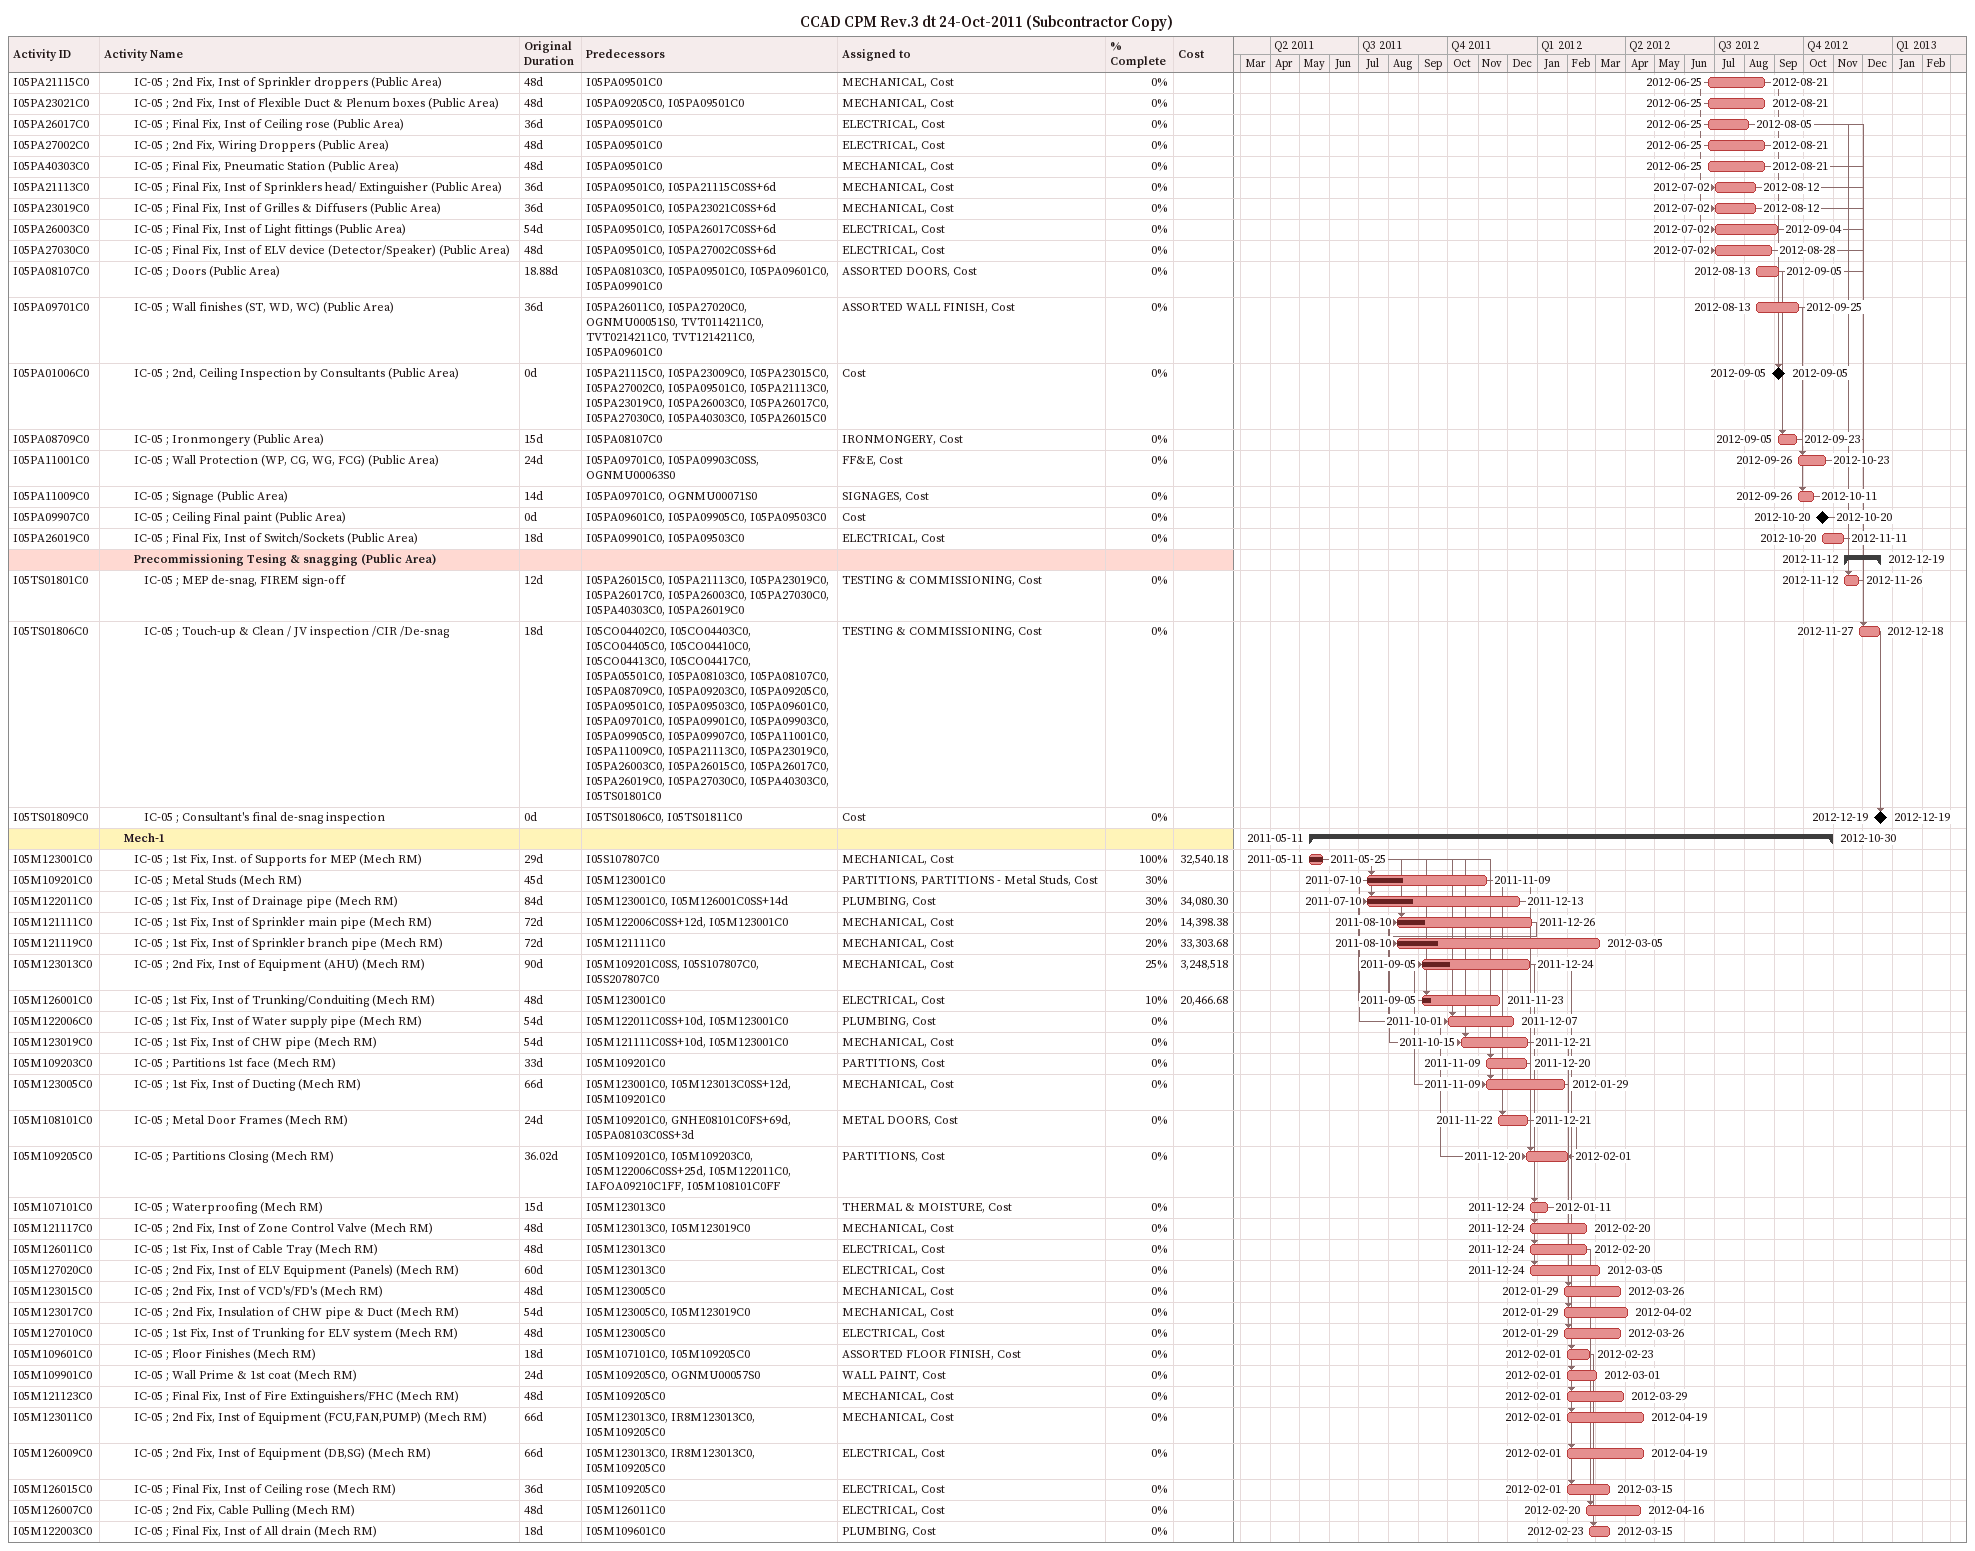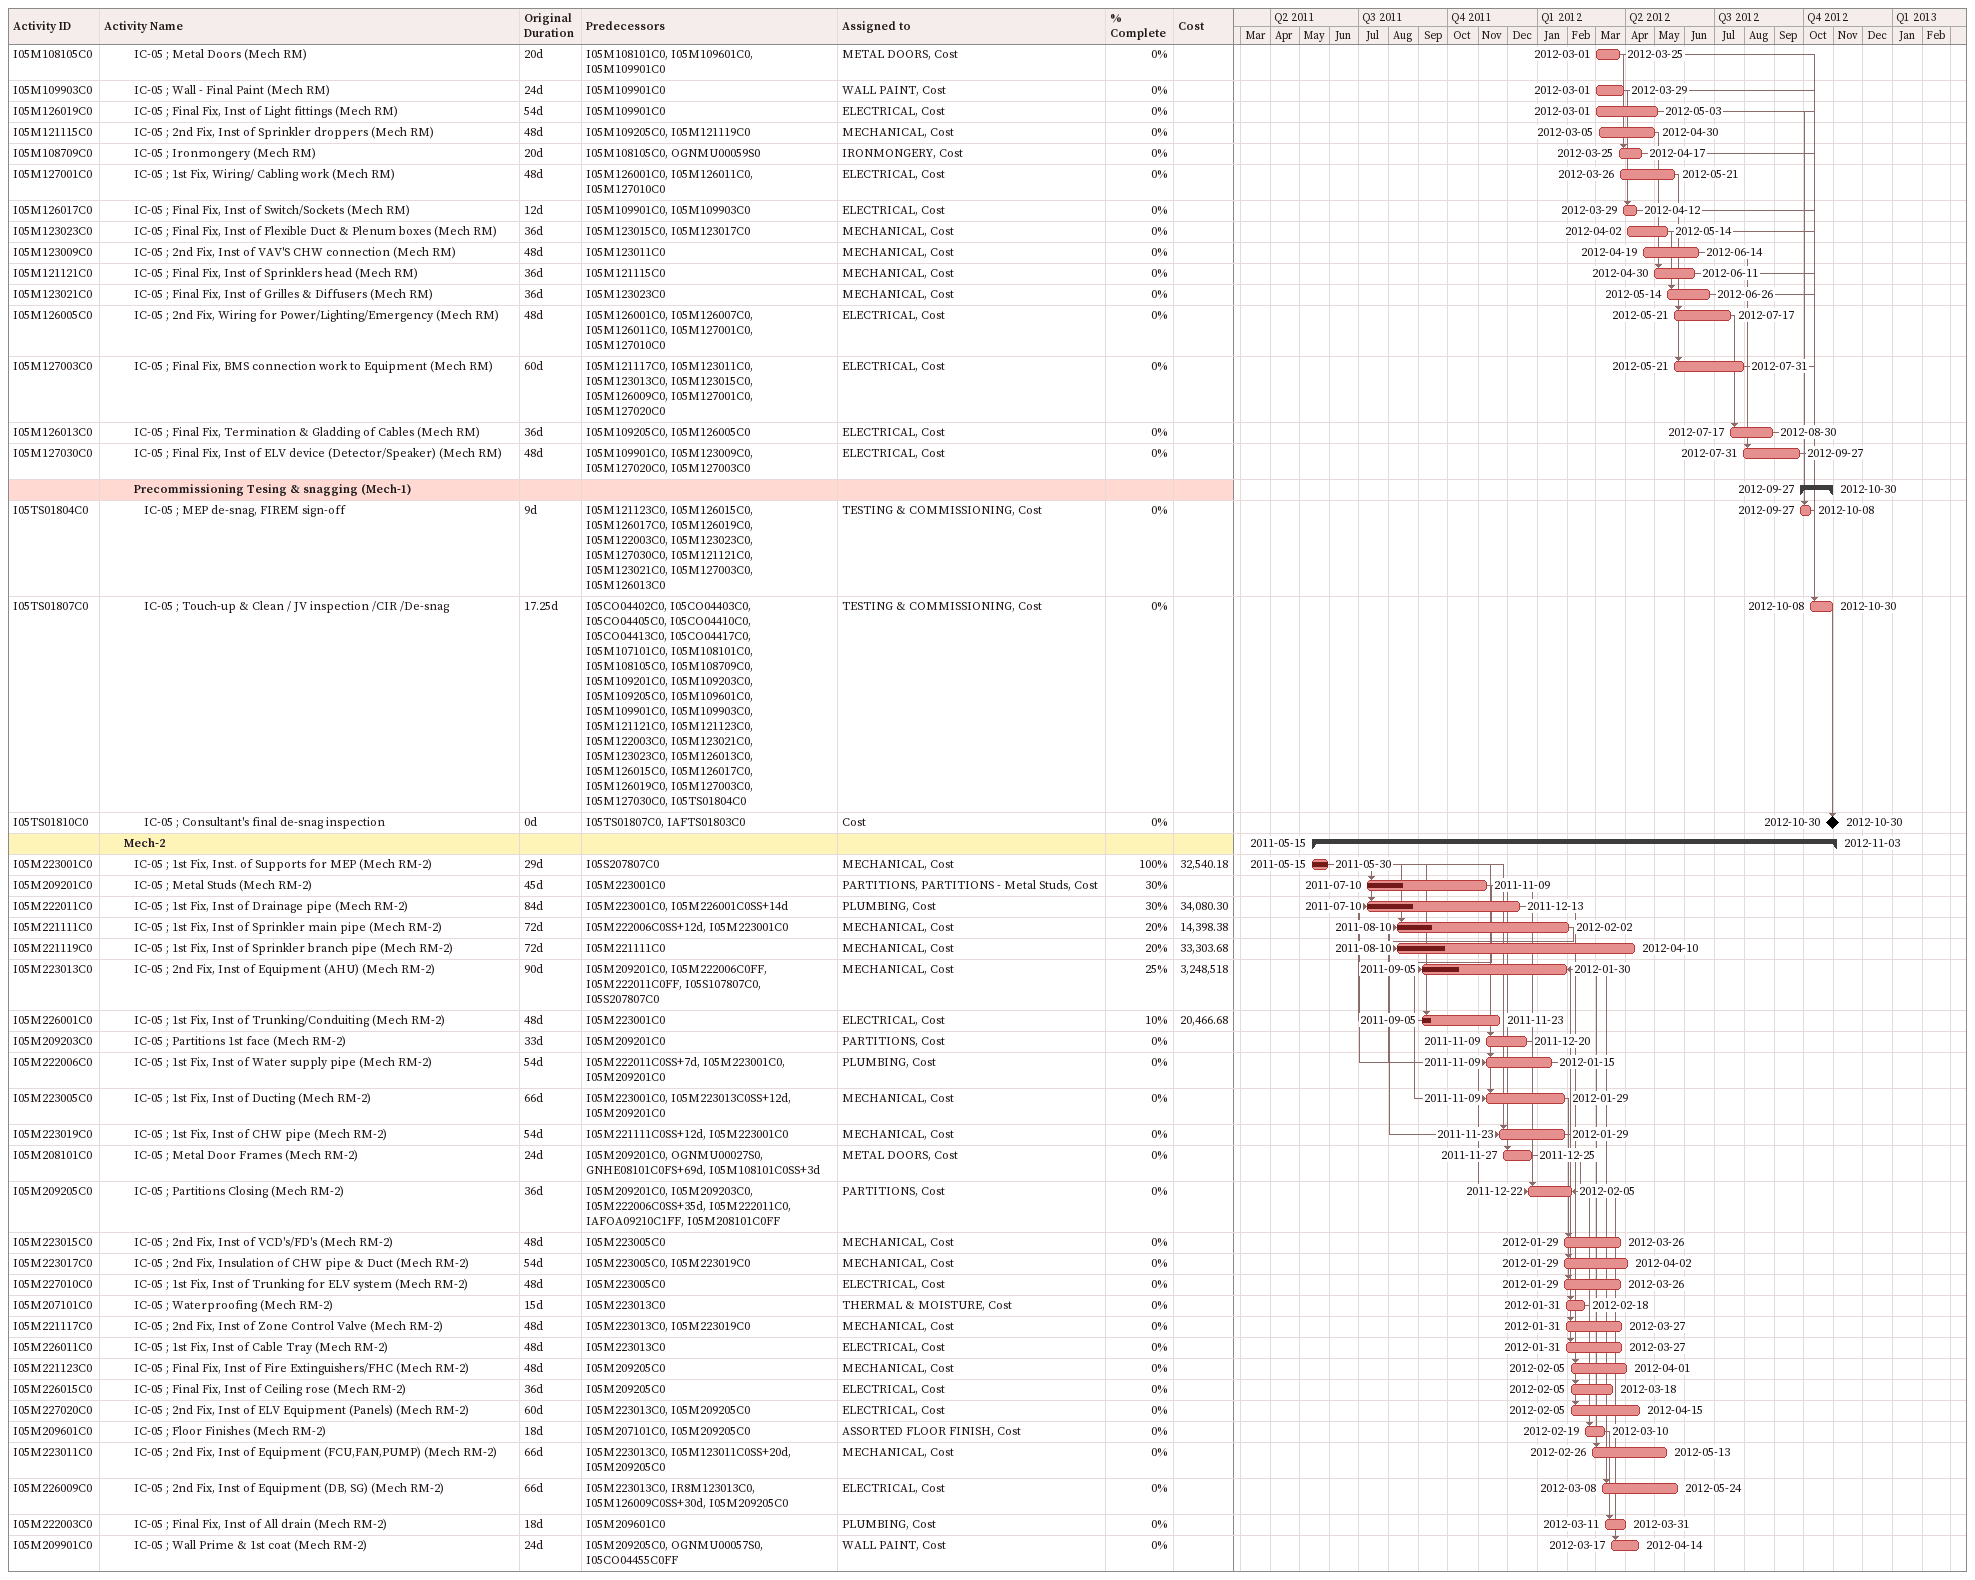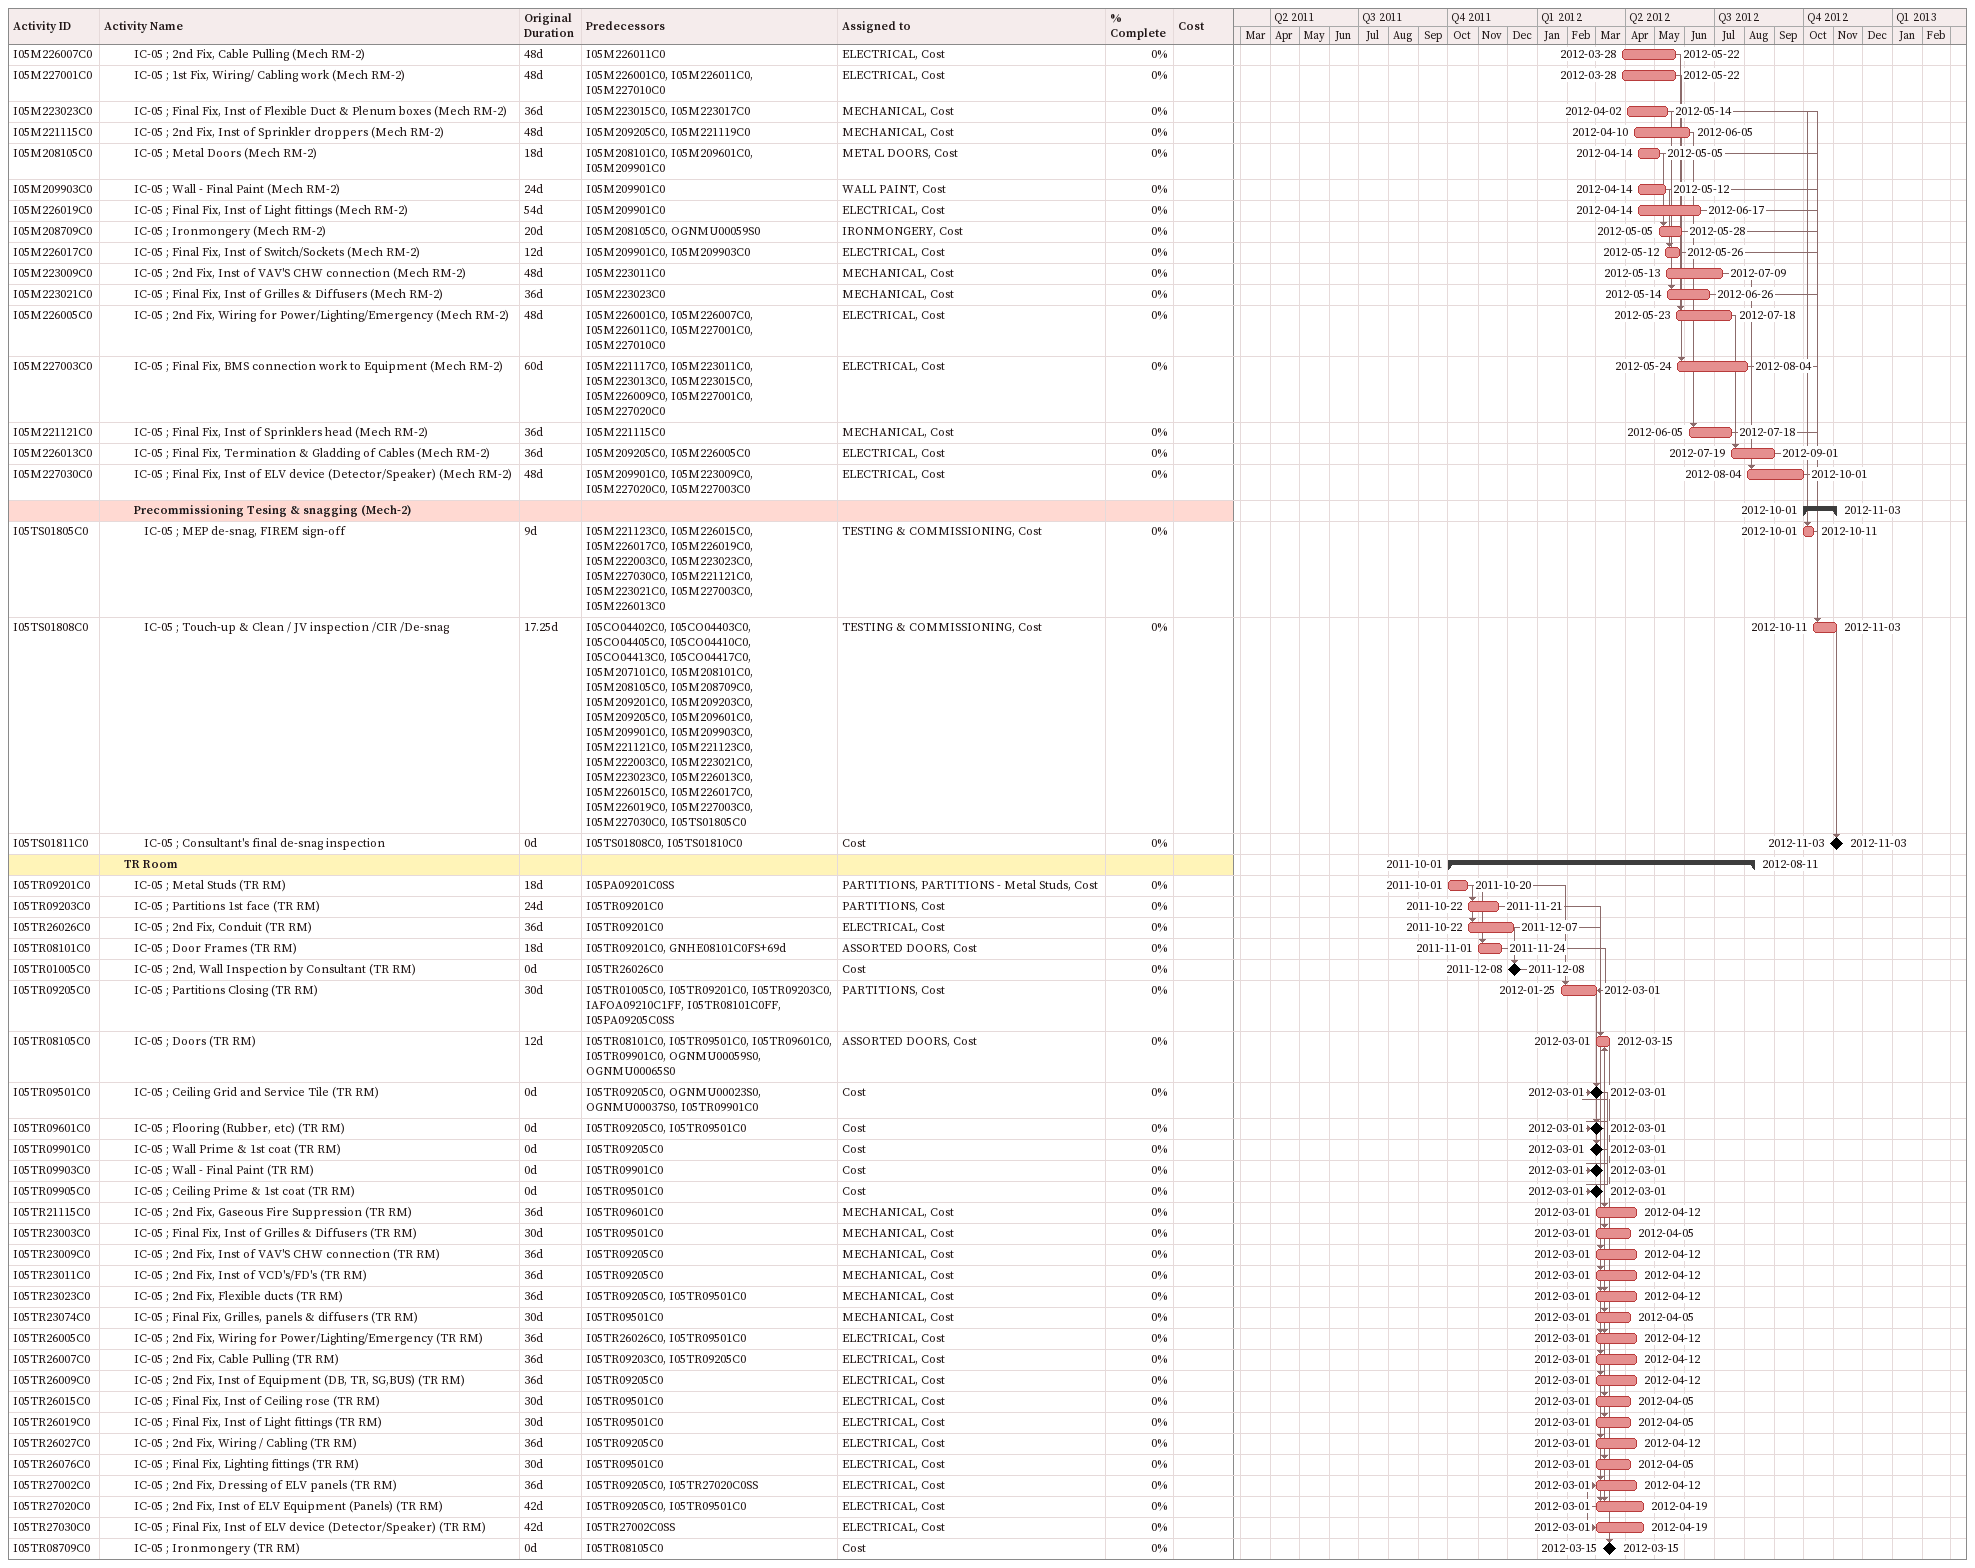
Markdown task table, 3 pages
CCAD CPM Rev.3 dt 24-Oct-2011 (Subcontractor Copy)

| ID | Level | Task | Original duration | Start | Finish | Predecessors | Resources | % complete | Cost |
|---|---|---|---|---|---|---|---|---|---|
| I05PA21115C0 | 4 | IC-05 ; 2nd Fix, Inst of Sprinkler droppers (Public Area) | 48d | 2012-06-25 | 2012-08-21 | I05PA09501C0 | MECHANICAL, Cost | 0 |  |
| I05PA23021C0 | 4 | IC-05 ; 2nd Fix, Inst of Flexible Duct & Plenum boxes (Public Area) | 48d | 2012-06-25 | 2012-08-21 | I05PA09205C0, I05PA09501C0 | MECHANICAL, Cost | 0 |  |
| I05PA26017C0 | 4 | IC-05 ; Final Fix, Inst of Ceiling rose (Public Area) | 36d | 2012-06-25 | 2012-08-05 | I05PA09501C0 | ELECTRICAL, Cost | 0 |  |
| I05PA27002C0 | 4 | IC-05 ; 2nd Fix, Wiring Droppers (Public Area) | 48d | 2012-06-25 | 2012-08-21 | I05PA09501C0 | ELECTRICAL, Cost | 0 |  |
| I05PA40303C0 | 4 | IC-05 ; Final Fix, Pneumatic Station (Public Area) | 48d | 2012-06-25 | 2012-08-21 | I05PA09501C0 | MECHANICAL, Cost | 0 |  |
| I05PA21113C0 | 4 | IC-05 ; Final Fix, Inst of Sprinklers head/ Extinguisher (Public Area) | 36d | 2012-07-02 | 2012-08-12 | I05PA09501C0, I05PA21115C0SS+6d | MECHANICAL, Cost | 0 |  |
| I05PA23019C0 | 4 | IC-05 ; Final Fix, Inst of Grilles & Diffusers (Public Area) | 36d | 2012-07-02 | 2012-08-12 | I05PA09501C0, I05PA23021C0SS+6d | MECHANICAL, Cost | 0 |  |
| I05PA26003C0 | 4 | IC-05 ; Final Fix, Inst of Light fittings (Public Area) | 54d | 2012-07-02 | 2012-09-04 | I05PA09501C0, I05PA26017C0SS+6d | ELECTRICAL, Cost | 0 |  |
| I05PA27030C0 | 4 | IC-05 ; Final Fix, Inst of ELV device (Detector/Speaker) (Public Area) | 48d | 2012-07-02 | 2012-08-28 | I05PA09501C0, I05PA27002C0SS+6d | ELECTRICAL, Cost | 0 |  |
| I05PA08107C0 | 4 | IC-05 ; Doors (Public Area) | 18.88d | 2012-08-13 | 2012-09-05 | I05PA08103C0, I05PA09501C0, I05PA09601C0, I05PA09901C0 | ASSORTED DOORS, Cost | 0 |  |
| I05PA09701C0 | 4 | IC-05 ; Wall finishes (ST, WD, WC) (Public Area) | 36d | 2012-08-13 | 2012-09-25 | I05PA26011C0, I05PA27020C0, OGNMU00051S0, TVT0114211C0, TVT0214211C0, TVT1214211C0, I05PA09601C0 | ASSORTED WALL FINISH, Cost | 0 |  |
| I05PA01006C0 | 4 | IC-05 ; 2nd, Ceiling Inspection by Consultants (Public Area) | 0d | 2012-09-05 | 2012-09-05 | I05PA21115C0, I05PA23009C0, I05PA23015C0, I05PA27002C0, I05PA09501C0, I05PA21113C0, I05PA23019C0, I05PA26003C0, I05PA26017C0, I05PA27030C0, I05PA40303C0, I05PA26015C0 | Cost | 0 |  |
| I05PA08709C0 | 4 | IC-05 ; Ironmongery (Public Area) | 15d | 2012-09-05 | 2012-09-23 | I05PA08107C0 | IRONMONGERY, Cost | 0 |  |
| I05PA11001C0 | 4 | IC-05 ; Wall Protection (WP, CG, WG, FCG) (Public Area) | 24d | 2012-09-26 | 2012-10-23 | I05PA09701C0, I05PA09903C0SS, OGNMU00063S0 | FF&E, Cost | 0 |  |
| I05PA11009C0 | 4 | IC-05 ; Signage (Public Area) | 14d | 2012-09-26 | 2012-10-11 | I05PA09701C0, OGNMU00071S0 | SIGNAGES, Cost | 0 |  |
| I05PA09907C0 | 4 | IC-05 ; Ceiling Final paint (Public Area) | 0d | 2012-10-20 | 2012-10-20 | I05PA09601C0, I05PA09905C0, I05PA09503C0 | Cost | 0 |  |
| I05PA26019C0 | 4 | IC-05 ; Final Fix, Inst of Switch/Sockets (Public Area) | 18d | 2012-10-20 | 2012-11-11 | I05PA09901C0, I05PA09503C0 | ELECTRICAL, Cost | 0 |  |
|  | 4 | **Precommissioning Tesing & snagging (Public Area)** |  | 2012-11-12 | 2012-12-19 |  |  |  |  |
| I05TS01801C0 | 5 | IC-05 ; MEP de-snag, FIREM sign-off | 12d | 2012-11-12 | 2012-11-26 | I05PA26015C0, I05PA21113C0, I05PA23019C0, I05PA26017C0, I05PA26003C0, I05PA27030C0, I05PA40303C0, I05PA26019C0 | TESTING & COMMISSIONING, Cost | 0 |  |
| I05TS01806C0 | 5 | IC-05 ; Touch-up & Clean / JV inspection /CIR /De-snag | 18d | 2012-11-27 | 2012-12-18 | I05CO04402C0, I05CO04403C0, I05CO04405C0, I05CO04410C0, I05CO04413C0, I05CO04417C0, I05PA05501C0, I05PA08103C0, I05PA08107C0, I05PA08709C0, I05PA09203C0, I05PA09205C0, I05PA09501C0, I05PA09503C0, I05PA09601C0, I05PA09701C0, I05PA09901C0, I05PA09903C0, I05PA09905C0, I05PA09907C0, I05PA11001C0, I05PA11009C0, I05PA21113C0, I05PA23019C0, I05PA26003C0, I05PA26015C0, I05PA26017C0, I05PA26019C0, I05PA27030C0, I05PA40303C0, I05TS01801C0 | TESTING & COMMISSIONING, Cost | 0 |  |
| I05TS01809C0 | 5 | IC-05 ; Consultant's final de-snag inspection | 0d | 2012-12-19 | 2012-12-19 | I05TS01806C0, I05TS01811C0 | Cost | 0 |  |
|  | 3 | **Mech-1** |  | 2011-05-11 | 2012-10-30 |  |  |  |  |
| I05M123001C0 | 4 | IC-05 ; 1st Fix, Inst. of Supports for MEP (Mech RM) | 29d | 2011-05-11 | 2011-05-25 | I05S107807C0 | MECHANICAL, Cost | 100 | 32540.18 |
| I05M109201C0 | 4 | IC-05 ; Metal Studs (Mech RM) | 45d | 2011-07-10 | 2011-11-09 | I05M123001C0 | PARTITIONS, PARTITIONS - Metal Studs, Cost | 30 |  |
| I05M122011C0 | 4 | IC-05 ; 1st Fix, Inst of Drainage pipe (Mech RM) | 84d | 2011-07-10 | 2011-12-13 | I05M123001C0, I05M126001C0SS+14d | PLUMBING, Cost | 30 | 34080.30 |
| I05M121111C0 | 4 | IC-05 ; 1st Fix, Inst of Sprinkler main pipe (Mech RM) | 72d | 2011-08-10 | 2011-12-26 | I05M122006C0SS+12d, I05M123001C0 | MECHANICAL, Cost | 20 | 14398.38 |
| I05M121119C0 | 4 | IC-05 ; 1st Fix, Inst of Sprinkler branch pipe (Mech RM) | 72d | 2011-08-10 | 2012-03-05 | I05M121111C0 | MECHANICAL, Cost | 20 | 33303.68 |
| I05M123013C0 | 4 | IC-05 ; 2nd Fix, Inst of Equipment (AHU) (Mech RM) | 90d | 2011-09-05 | 2011-12-24 | I05M109201C0SS, I05S107807C0, I05S207807C0 | MECHANICAL, Cost | 25 | 3248518 |
| I05M126001C0 | 4 | IC-05 ; 1st Fix, Inst of Trunking/Conduiting (Mech RM) | 48d | 2011-09-05 | 2011-11-23 | I05M123001C0 | ELECTRICAL, Cost | 10 | 20466.68 |
| I05M122006C0 | 4 | IC-05 ; 1st Fix, Inst of Water supply pipe (Mech RM) | 54d | 2011-10-01 | 2011-12-07 | I05M122011C0SS+10d, I05M123001C0 | PLUMBING, Cost | 0 |  |
| I05M123019C0 | 4 | IC-05 ; 1st Fix, Inst of CHW pipe (Mech RM) | 54d | 2011-10-15 | 2011-12-21 | I05M121111C0SS+10d, I05M123001C0 | MECHANICAL, Cost | 0 |  |
| I05M109203C0 | 4 | IC-05 ; Partitions 1st face (Mech RM) | 33d | 2011-11-09 | 2011-12-20 | I05M109201C0 | PARTITIONS, Cost | 0 |  |
| I05M123005C0 | 4 | IC-05 ; 1st Fix, Inst of Ducting (Mech RM) | 66d | 2011-11-09 | 2012-01-29 | I05M123001C0, I05M123013C0SS+12d, I05M109201C0 | MECHANICAL, Cost | 0 |  |
| I05M108101C0 | 4 | IC-05 ; Metal Door Frames (Mech RM) | 24d | 2011-11-22 | 2011-12-21 | I05M109201C0, GNHE08101C0FS+69d, I05PA08103C0SS+3d | METAL DOORS, Cost | 0 |  |
| I05M109205C0 | 4 | IC-05 ; Partitions Closing (Mech RM) | 36.02d | 2011-12-20 | 2012-02-01 | I05M109201C0, I05M109203C0, I05M122006C0SS+25d, I05M122011C0, IAFOA09210C1FF, I05M108101C0FF | PARTITIONS, Cost | 0 |  |
| I05M107101C0 | 4 | IC-05 ; Waterproofing (Mech RM) | 15d | 2011-12-24 | 2012-01-11 | I05M123013C0 | THERMAL & MOISTURE, Cost | 0 |  |
| I05M121117C0 | 4 | IC-05 ; 2nd Fix, Inst of Zone Control Valve (Mech RM) | 48d | 2011-12-24 | 2012-02-20 | I05M123013C0, I05M123019C0 | MECHANICAL, Cost | 0 |  |
| I05M126011C0 | 4 | IC-05 ; 1st Fix, Inst of Cable Tray (Mech RM) | 48d | 2011-12-24 | 2012-02-20 | I05M123013C0 | ELECTRICAL, Cost | 0 |  |
| I05M127020C0 | 4 | IC-05 ; 2nd Fix, Inst of ELV Equipment (Panels) (Mech RM) | 60d | 2011-12-24 | 2012-03-05 | I05M123013C0 | ELECTRICAL, Cost | 0 |  |
| I05M123015C0 | 4 | IC-05 ; 2nd Fix, Inst of VCD's/FD's (Mech RM) | 48d | 2012-01-29 | 2012-03-26 | I05M123005C0 | MECHANICAL, Cost | 0 |  |
| I05M123017C0 | 4 | IC-05 ; 2nd Fix, Insulation of CHW pipe & Duct (Mech RM) | 54d | 2012-01-29 | 2012-04-02 | I05M123005C0, I05M123019C0 | MECHANICAL, Cost | 0 |  |
| I05M127010C0 | 4 | IC-05 ; 1st Fix, Inst of Trunking for ELV system (Mech RM) | 48d | 2012-01-29 | 2012-03-26 | I05M123005C0 | ELECTRICAL, Cost | 0 |  |
| I05M109601C0 | 4 | IC-05 ; Floor Finishes (Mech RM) | 18d | 2012-02-01 | 2012-02-23 | I05M107101C0, I05M109205C0 | ASSORTED FLOOR FINISH, Cost | 0 |  |
| I05M109901C0 | 4 | IC-05 ; Wall Prime & 1st coat (Mech RM) | 24d | 2012-02-01 | 2012-03-01 | I05M109205C0, OGNMU00057S0 | WALL PAINT, Cost | 0 |  |
| I05M121123C0 | 4 | IC-05 ; Final Fix, Inst of Fire Extinguishers/FHC (Mech RM) | 48d | 2012-02-01 | 2012-03-29 | I05M109205C0 | MECHANICAL, Cost | 0 |  |
| I05M123011C0 | 4 | IC-05 ; 2nd Fix, Inst of Equipment (FCU,FAN,PUMP) (Mech RM) | 66d | 2012-02-01 | 2012-04-19 | I05M123013C0, IR8M123013C0, I05M109205C0 | MECHANICAL, Cost | 0 |  |
| I05M126009C0 | 4 | IC-05 ; 2nd Fix, Inst of Equipment (DB,SG) (Mech RM) | 66d | 2012-02-01 | 2012-04-19 | I05M123013C0, IR8M123013C0, I05M109205C0 | ELECTRICAL, Cost | 0 |  |
| I05M126015C0 | 4 | IC-05 ; Final Fix, Inst of Ceiling rose (Mech RM) | 36d | 2012-02-01 | 2012-03-15 | I05M109205C0 | ELECTRICAL, Cost | 0 |  |
| I05M126007C0 | 4 | IC-05 ; 2nd Fix, Cable Pulling (Mech RM) | 48d | 2012-02-20 | 2012-04-16 | I05M126011C0 | ELECTRICAL, Cost | 0 |  |
| I05M122003C0 | 4 | IC-05 ; Final Fix, Inst of All drain (Mech RM) | 18d | 2012-02-23 | 2012-03-15 | I05M109601C0 | PLUMBING, Cost | 0 |  |
| I05M108105C0 | 4 | IC-05 ; Metal Doors (Mech RM) | 20d | 2012-03-01 | 2012-03-25 | I05M108101C0, I05M109601C0, I05M109901C0 | METAL DOORS, Cost | 0 |  |
| I05M109903C0 | 4 | IC-05 ; Wall - Final Paint (Mech RM) | 24d | 2012-03-01 | 2012-03-29 | I05M109901C0 | WALL PAINT, Cost | 0 |  |
| I05M126019C0 | 4 | IC-05 ; Final Fix, Inst of Light fittings (Mech RM) | 54d | 2012-03-01 | 2012-05-03 | I05M109901C0 | ELECTRICAL, Cost | 0 |  |
| I05M121115C0 | 4 | IC-05 ; 2nd Fix, Inst of Sprinkler droppers (Mech RM) | 48d | 2012-03-05 | 2012-04-30 | I05M109205C0, I05M121119C0 | MECHANICAL, Cost | 0 |  |
| I05M108709C0 | 4 | IC-05 ; Ironmongery (Mech RM) | 20d | 2012-03-25 | 2012-04-17 | I05M108105C0, OGNMU00059S0 | IRONMONGERY, Cost | 0 |  |
| I05M127001C0 | 4 | IC-05 ; 1st Fix, Wiring/ Cabling work (Mech RM) | 48d | 2012-03-26 | 2012-05-21 | I05M126001C0, I05M126011C0, I05M127010C0 | ELECTRICAL, Cost | 0 |  |
| I05M126017C0 | 4 | IC-05 ; Final Fix, Inst of Switch/Sockets (Mech RM) | 12d | 2012-03-29 | 2012-04-12 | I05M109901C0, I05M109903C0 | ELECTRICAL, Cost | 0 |  |
| I05M123023C0 | 4 | IC-05 ; Final Fix, Inst of Flexible Duct & Plenum boxes (Mech RM) | 36d | 2012-04-02 | 2012-05-14 | I05M123015C0, I05M123017C0 | MECHANICAL, Cost | 0 |  |
| I05M123009C0 | 4 | IC-05 ; 2nd Fix, Inst of VAV'S CHW connection (Mech RM) | 48d | 2012-04-19 | 2012-06-14 | I05M123011C0 | MECHANICAL, Cost | 0 |  |
| I05M121121C0 | 4 | IC-05 ; Final Fix, Inst of Sprinklers head (Mech RM) | 36d | 2012-04-30 | 2012-06-11 | I05M121115C0 | MECHANICAL, Cost | 0 |  |
| I05M123021C0 | 4 | IC-05 ; Final Fix, Inst of Grilles & Diffusers (Mech RM) | 36d | 2012-05-14 | 2012-06-26 | I05M123023C0 | MECHANICAL, Cost | 0 |  |
| I05M126005C0 | 4 | IC-05 ; 2nd Fix, Wiring for Power/Lighting/Emergency (Mech RM) | 48d | 2012-05-21 | 2012-07-17 | I05M126001C0, I05M126007C0, I05M126011C0, I05M127001C0, I05M127010C0 | ELECTRICAL, Cost | 0 |  |
| I05M127003C0 | 4 | IC-05 ; Final Fix, BMS connection work to Equipment (Mech RM) | 60d | 2012-05-21 | 2012-07-31 | I05M121117C0, I05M123011C0, I05M123013C0, I05M123015C0, I05M126009C0, I05M127001C0, I05M127020C0 | ELECTRICAL, Cost | 0 |  |
| I05M126013C0 | 4 | IC-05 ; Final Fix, Termination & Gladding of Cables (Mech RM) | 36d | 2012-07-17 | 2012-08-30 | I05M109205C0, I05M126005C0 | ELECTRICAL, Cost | 0 |  |
| I05M127030C0 | 4 | IC-05 ; Final Fix, Inst of ELV device (Detector/Speaker) (Mech RM) | 48d | 2012-07-31 | 2012-09-27 | I05M109901C0, I05M123009C0, I05M127020C0, I05M127003C0 | ELECTRICAL, Cost | 0 |  |
|  | 4 | **Precommissioning Tesing & snagging (Mech-1)** |  | 2012-09-27 | 2012-10-30 |  |  |  |  |
| I05TS01804C0 | 5 | IC-05 ; MEP de-snag, FIREM sign-off | 9d | 2012-09-27 | 2012-10-08 | I05M121123C0, I05M126015C0, I05M126017C0, I05M126019C0, I05M122003C0, I05M123023C0, I05M127030C0, I05M121121C0, I05M123021C0, I05M127003C0, I05M126013C0 | TESTING & COMMISSIONING, Cost | 0 |  |
| I05TS01807C0 | 5 | IC-05 ; Touch-up & Clean / JV inspection /CIR /De-snag | 17.25d | 2012-10-08 | 2012-10-30 | I05CO04402C0, I05CO04403C0, I05CO04405C0, I05CO04410C0, I05CO04413C0, I05CO04417C0, I05M107101C0, I05M108101C0, I05M108105C0, I05M108709C0, I05M109201C0, I05M109203C0, I05M109205C0, I05M109601C0, I05M109901C0, I05M109903C0, I05M121121C0, I05M121123C0, I05M122003C0, I05M123021C0, I05M123023C0, I05M126013C0, I05M126015C0, I05M126017C0, I05M126019C0, I05M127003C0, I05M127030C0, I05TS01804C0 | TESTING & COMMISSIONING, Cost | 0 |  |
| I05TS01810C0 | 5 | IC-05 ; Consultant's final de-snag inspection | 0d | 2012-10-30 | 2012-10-30 | I05TS01807C0, IAFTS01803C0 | Cost | 0 |  |
|  | 3 | **Mech-2** |  | 2011-05-15 | 2012-11-03 |  |  |  |  |
| I05M223001C0 | 4 | IC-05 ; 1st Fix, Inst. of Supports for MEP (Mech RM-2) | 29d | 2011-05-15 | 2011-05-30 | I05S207807C0 | MECHANICAL, Cost | 100 | 32540.18 |
| I05M209201C0 | 4 | IC-05 ; Metal Studs (Mech RM-2) | 45d | 2011-07-10 | 2011-11-09 | I05M223001C0 | PARTITIONS, PARTITIONS - Metal Studs, Cost | 30 |  |
| I05M222011C0 | 4 | IC-05 ; 1st Fix, Inst of Drainage pipe (Mech RM-2) | 84d | 2011-07-10 | 2011-12-13 | I05M223001C0, I05M226001C0SS+14d | PLUMBING, Cost | 30 | 34080.30 |
| I05M221111C0 | 4 | IC-05 ; 1st Fix, Inst of Sprinkler main pipe (Mech RM-2) | 72d | 2011-08-10 | 2012-02-02 | I05M222006C0SS+12d, I05M223001C0 | MECHANICAL, Cost | 20 | 14398.38 |
| I05M221119C0 | 4 | IC-05 ; 1st Fix, Inst of Sprinkler branch pipe (Mech RM-2) | 72d | 2011-08-10 | 2012-04-10 | I05M221111C0 | MECHANICAL, Cost | 20 | 33303.68 |
| I05M223013C0 | 4 | IC-05 ; 2nd Fix, Inst of Equipment (AHU) (Mech RM-2) | 90d | 2011-09-05 | 2012-01-30 | I05M209201C0, I05M222006C0FF, I05M222011C0FF, I05S107807C0, I05S207807C0 | MECHANICAL, Cost | 25 | 3248518 |
| I05M226001C0 | 4 | IC-05 ; 1st Fix, Inst of Trunking/Conduiting (Mech RM-2) | 48d | 2011-09-05 | 2011-11-23 | I05M223001C0 | ELECTRICAL, Cost | 10 | 20466.68 |
| I05M209203C0 | 4 | IC-05 ; Partitions 1st face (Mech RM-2) | 33d | 2011-11-09 | 2011-12-20 | I05M209201C0 | PARTITIONS, Cost | 0 |  |
| I05M222006C0 | 4 | IC-05 ; 1st Fix, Inst of Water supply pipe (Mech RM-2) | 54d | 2011-11-09 | 2012-01-15 | I05M222011C0SS+7d, I05M223001C0, I05M209201C0 | PLUMBING, Cost | 0 |  |
| I05M223005C0 | 4 | IC-05 ; 1st Fix, Inst of Ducting (Mech RM-2) | 66d | 2011-11-09 | 2012-01-29 | I05M223001C0, I05M223013C0SS+12d, I05M209201C0 | MECHANICAL, Cost | 0 |  |
| I05M223019C0 | 4 | IC-05 ; 1st Fix, Inst of CHW pipe (Mech RM-2) | 54d | 2011-11-23 | 2012-01-29 | I05M221111C0SS+12d, I05M223001C0 | MECHANICAL, Cost | 0 |  |
| I05M208101C0 | 4 | IC-05 ; Metal Door Frames (Mech RM-2) | 24d | 2011-11-27 | 2011-12-25 | I05M209201C0, OGNMU00027S0, GNHE08101C0FS+69d, I05M108101C0SS+3d | METAL DOORS, Cost | 0 |  |
| I05M209205C0 | 4 | IC-05 ; Partitions Closing (Mech RM-2) | 36d | 2011-12-22 | 2012-02-05 | I05M209201C0, I05M209203C0, I05M222006C0SS+35d, I05M222011C0, IAFOA09210C1FF, I05M208101C0FF | PARTITIONS, Cost | 0 |  |
| I05M223015C0 | 4 | IC-05 ; 2nd Fix, Inst of VCD's/FD's (Mech RM-2) | 48d | 2012-01-29 | 2012-03-26 | I05M223005C0 | MECHANICAL, Cost | 0 |  |
| I05M223017C0 | 4 | IC-05 ; 2nd Fix, Insulation of CHW pipe & Duct (Mech RM-2) | 54d | 2012-01-29 | 2012-04-02 | I05M223005C0, I05M223019C0 | MECHANICAL, Cost | 0 |  |
| I05M227010C0 | 4 | IC-05 ; 1st Fix, Inst of Trunking for ELV system (Mech RM-2) | 48d | 2012-01-29 | 2012-03-26 | I05M223005C0 | ELECTRICAL, Cost | 0 |  |
| I05M207101C0 | 4 | IC-05 ; Waterproofing (Mech RM-2) | 15d | 2012-01-31 | 2012-02-18 | I05M223013C0 | THERMAL & MOISTURE, Cost | 0 |  |
| I05M221117C0 | 4 | IC-05 ; 2nd Fix, Inst of Zone Control Valve (Mech RM-2) | 48d | 2012-01-31 | 2012-03-27 | I05M223013C0, I05M223019C0 | MECHANICAL, Cost | 0 |  |
| I05M226011C0 | 4 | IC-05 ; 1st Fix, Inst of Cable Tray (Mech RM-2) | 48d | 2012-01-31 | 2012-03-27 | I05M223013C0 | ELECTRICAL, Cost | 0 |  |
| I05M221123C0 | 4 | IC-05 ; Final Fix, Inst of Fire Extinguishers/FHC (Mech RM-2) | 48d | 2012-02-05 | 2012-04-01 | I05M209205C0 | MECHANICAL, Cost | 0 |  |
| I05M226015C0 | 4 | IC-05 ; Final Fix, Inst of Ceiling rose (Mech RM-2) | 36d | 2012-02-05 | 2012-03-18 | I05M209205C0 | ELECTRICAL, Cost | 0 |  |
| I05M227020C0 | 4 | IC-05 ; 2nd Fix, Inst of ELV Equipment (Panels) (Mech RM-2) | 60d | 2012-02-05 | 2012-04-15 | I05M223013C0, I05M209205C0 | ELECTRICAL, Cost | 0 |  |
| I05M209601C0 | 4 | IC-05 ; Floor Finishes (Mech RM-2) | 18d | 2012-02-19 | 2012-03-10 | I05M207101C0, I05M209205C0 | ASSORTED FLOOR FINISH, Cost | 0 |  |
| I05M223011C0 | 4 | IC-05 ; 2nd Fix, Inst of Equipment (FCU,FAN,PUMP) (Mech RM-2) | 66d | 2012-02-26 | 2012-05-13 | I05M223013C0, I05M123011C0SS+20d, I05M209205C0 | MECHANICAL, Cost | 0 |  |
| I05M226009C0 | 4 | IC-05 ; 2nd Fix, Inst of Equipment (DB, SG) (Mech RM-2) | 66d | 2012-03-08 | 2012-05-24 | I05M223013C0, IR8M123013C0, I05M126009C0SS+30d, I05M209205C0 | ELECTRICAL, Cost | 0 |  |
| I05M222003C0 | 4 | IC-05 ; Final Fix, Inst of All drain (Mech RM-2) | 18d | 2012-03-11 | 2012-03-31 | I05M209601C0 | PLUMBING, Cost | 0 |  |
| I05M209901C0 | 4 | IC-05 ; Wall Prime & 1st coat (Mech RM-2) | 24d | 2012-03-17 | 2012-04-14 | I05M209205C0, OGNMU00057S0, I05CO04455C0FF | WALL PAINT, Cost | 0 |  |
| I05M226007C0 | 4 | IC-05 ; 2nd Fix, Cable Pulling (Mech RM-2) | 48d | 2012-03-28 | 2012-05-22 | I05M226011C0 | ELECTRICAL, Cost | 0 |  |
| I05M227001C0 | 4 | IC-05 ; 1st Fix, Wiring/ Cabling work (Mech RM-2) | 48d | 2012-03-28 | 2012-05-22 | I05M226001C0, I05M226011C0, I05M227010C0 | ELECTRICAL, Cost | 0 |  |
| I05M223023C0 | 4 | IC-05 ; Final Fix, Inst of Flexible Duct & Plenum boxes (Mech RM-2) | 36d | 2012-04-02 | 2012-05-14 | I05M223015C0, I05M223017C0 | MECHANICAL, Cost | 0 |  |
| I05M221115C0 | 4 | IC-05 ; 2nd Fix, Inst of Sprinkler droppers (Mech RM-2) | 48d | 2012-04-10 | 2012-06-05 | I05M209205C0, I05M221119C0 | MECHANICAL, Cost | 0 |  |
| I05M208105C0 | 4 | IC-05 ; Metal Doors (Mech RM-2) | 18d | 2012-04-14 | 2012-05-05 | I05M208101C0, I05M209601C0, I05M209901C0 | METAL DOORS, Cost | 0 |  |
| I05M209903C0 | 4 | IC-05 ; Wall - Final Paint (Mech RM-2) | 24d | 2012-04-14 | 2012-05-12 | I05M209901C0 | WALL PAINT, Cost | 0 |  |
| I05M226019C0 | 4 | IC-05 ; Final Fix, Inst of Light fittings (Mech RM-2) | 54d | 2012-04-14 | 2012-06-17 | I05M209901C0 | ELECTRICAL, Cost | 0 |  |
| I05M208709C0 | 4 | IC-05 ; Ironmongery (Mech RM-2) | 20d | 2012-05-05 | 2012-05-28 | I05M208105C0, OGNMU00059S0 | IRONMONGERY, Cost | 0 |  |
| I05M226017C0 | 4 | IC-05 ; Final Fix, Inst of Switch/Sockets (Mech RM-2) | 12d | 2012-05-12 | 2012-05-26 | I05M209901C0, I05M209903C0 | ELECTRICAL, Cost | 0 |  |
| I05M223009C0 | 4 | IC-05 ; 2nd Fix, Inst of VAV'S CHW connection (Mech RM-2) | 48d | 2012-05-13 | 2012-07-09 | I05M223011C0 | MECHANICAL, Cost | 0 |  |
| I05M223021C0 | 4 | IC-05 ; Final Fix, Inst of Grilles & Diffusers (Mech RM-2) | 36d | 2012-05-14 | 2012-06-26 | I05M223023C0 | MECHANICAL, Cost | 0 |  |
| I05M226005C0 | 4 | IC-05 ; 2nd Fix, Wiring for Power/Lighting/Emergency (Mech RM-2) | 48d | 2012-05-23 | 2012-07-18 | I05M226001C0, I05M226007C0, I05M226011C0, I05M227001C0, I05M227010C0 | ELECTRICAL, Cost | 0 |  |
| I05M227003C0 | 4 | IC-05 ; Final Fix, BMS connection work to Equipment (Mech RM-2) | 60d | 2012-05-24 | 2012-08-04 | I05M221117C0, I05M223011C0, I05M223013C0, I05M223015C0, I05M226009C0, I05M227001C0, I05M227020C0 | ELECTRICAL, Cost | 0 |  |
| I05M221121C0 | 4 | IC-05 ; Final Fix, Inst of Sprinklers head (Mech RM-2) | 36d | 2012-06-05 | 2012-07-18 | I05M221115C0 | MECHANICAL, Cost | 0 |  |
| I05M226013C0 | 4 | IC-05 ; Final Fix, Termination & Gladding of Cables (Mech RM-2) | 36d | 2012-07-19 | 2012-09-01 | I05M209205C0, I05M226005C0 | ELECTRICAL, Cost | 0 |  |
| I05M227030C0 | 4 | IC-05 ; Final Fix, Inst of ELV device (Detector/Speaker) (Mech RM-2) | 48d | 2012-08-04 | 2012-10-01 | I05M209901C0, I05M223009C0, I05M227020C0, I05M227003C0 | ELECTRICAL, Cost | 0 |  |
|  | 4 | **Precommissioning Tesing & snagging (Mech-2)** |  | 2012-10-01 | 2012-11-03 |  |  |  |  |
| I05TS01805C0 | 5 | IC-05 ; MEP de-snag, FIREM sign-off | 9d | 2012-10-01 | 2012-10-11 | I05M221123C0, I05M226015C0, I05M226017C0, I05M226019C0, I05M222003C0, I05M223023C0, I05M227030C0, I05M221121C0, I05M223021C0, I05M227003C0, I05M226013C0 | TESTING & COMMISSIONING, Cost | 0 |  |
| I05TS01808C0 | 5 | IC-05 ; Touch-up & Clean / JV inspection /CIR /De-snag | 17.25d | 2012-10-11 | 2012-11-03 | I05CO04402C0, I05CO04403C0, I05CO04405C0, I05CO04410C0, I05CO04413C0, I05CO04417C0, I05M207101C0, I05M208101C0, I05M208105C0, I05M208709C0, I05M209201C0, I05M209203C0, I05M209205C0, I05M209601C0, I05M209901C0, I05M209903C0, I05M221121C0, I05M221123C0, I05M222003C0, I05M223021C0, I05M223023C0, I05M226013C0, I05M226015C0, I05M226017C0, I05M226019C0, I05M227003C0, I05M227030C0, I05TS01805C0 | TESTING & COMMISSIONING, Cost | 0 |  |
| I05TS01811C0 | 5 | IC-05 ; Consultant's final de-snag inspection | 0d | 2012-11-03 | 2012-11-03 | I05TS01808C0, I05TS01810C0 | Cost | 0 |  |
|  | 3 | **TR Room** |  | 2011-10-01 | 2012-08-11 |  |  |  |  |
| I05TR09201C0 | 4 | IC-05 ; Metal Studs (TR RM) | 18d | 2011-10-01 | 2011-10-20 | I05PA09201C0SS | PARTITIONS, PARTITIONS - Metal Studs, Cost | 0 |  |
| I05TR09203C0 | 4 | IC-05 ; Partitions 1st face (TR RM) | 24d | 2011-10-22 | 2011-11-21 | I05TR09201C0 | PARTITIONS, Cost | 0 |  |
| I05TR26026C0 | 4 | IC-05 ; 2nd Fix, Conduit (TR RM) | 36d | 2011-10-22 | 2011-12-07 | I05TR09201C0 | ELECTRICAL, Cost | 0 |  |
| I05TR08101C0 | 4 | IC-05 ; Door Frames (TR RM) | 18d | 2011-11-01 | 2011-11-24 | I05TR09201C0, GNHE08101C0FS+69d | ASSORTED DOORS, Cost | 0 |  |
| I05TR01005C0 | 4 | IC-05 ; 2nd, Wall Inspection by Consultant (TR RM) | 0d | 2011-12-08 | 2011-12-08 | I05TR26026C0 | Cost | 0 |  |
| I05TR09205C0 | 4 | IC-05 ; Partitions Closing (TR RM) | 30d | 2012-01-25 | 2012-03-01 | I05TR01005C0, I05TR09201C0, I05TR09203C0, IAFOA09210C1FF, I05TR08101C0FF, I05PA09205C0SS | PARTITIONS, Cost | 0 |  |
| I05TR08105C0 | 4 | IC-05 ; Doors (TR RM) | 12d | 2012-03-01 | 2012-03-15 | I05TR08101C0, I05TR09501C0, I05TR09601C0, I05TR09901C0, OGNMU00059S0, OGNMU00065S0 | ASSORTED DOORS, Cost | 0 |  |
| I05TR09501C0 | 4 | IC-05 ; Ceiling Grid and Service Tile (TR RM) | 0d | 2012-03-01 | 2012-03-01 | I05TR09205C0, OGNMU00023S0, OGNMU00037S0, I05TR09901C0 | Cost | 0 |  |
| I05TR09601C0 | 4 | IC-05 ; Flooring (Rubber, etc) (TR RM) | 0d | 2012-03-01 | 2012-03-01 | I05TR09205C0, I05TR09501C0 | Cost | 0 |  |
| I05TR09901C0 | 4 | IC-05 ; Wall Prime & 1st coat (TR RM) | 0d | 2012-03-01 | 2012-03-01 | I05TR09205C0 | Cost | 0 |  |
| I05TR09903C0 | 4 | IC-05 ; Wall - Final Paint (TR RM) | 0d | 2012-03-01 | 2012-03-01 | I05TR09901C0 | Cost | 0 |  |
| I05TR09905C0 | 4 | IC-05 ; Ceiling Prime & 1st coat (TR RM) | 0d | 2012-03-01 | 2012-03-01 | I05TR09501C0 | Cost | 0 |  |
| I05TR21115C0 | 4 | IC-05 ; 2nd Fix, Gaseous Fire Suppression (TR RM) | 36d | 2012-03-01 | 2012-04-12 | I05TR09601C0 | MECHANICAL, Cost | 0 |  |
| I05TR23003C0 | 4 | IC-05 ; Final Fix, Inst of Grilles & Diffusers (TR RM) | 30d | 2012-03-01 | 2012-04-05 | I05TR09501C0 | MECHANICAL, Cost | 0 |  |
| I05TR23009C0 | 4 | IC-05 ; 2nd Fix, Inst of VAV'S CHW connection (TR RM) | 36d | 2012-03-01 | 2012-04-12 | I05TR09205C0 | MECHANICAL, Cost | 0 |  |
| I05TR23011C0 | 4 | IC-05 ; 2nd Fix, Inst of VCD's/FD's (TR RM) | 36d | 2012-03-01 | 2012-04-12 | I05TR09205C0 | MECHANICAL, Cost | 0 |  |
| I05TR23023C0 | 4 | IC-05 ; 2nd Fix, Flexible ducts (TR RM) | 36d | 2012-03-01 | 2012-04-12 | I05TR09205C0, I05TR09501C0 | MECHANICAL, Cost | 0 |  |
| I05TR23074C0 | 4 | IC-05 ; Final Fix, Grilles, panels & diffusers (TR RM) | 30d | 2012-03-01 | 2012-04-05 | I05TR09501C0 | MECHANICAL, Cost | 0 |  |
| I05TR26005C0 | 4 | IC-05 ; 2nd Fix, Wiring for Power/Lighting/Emergency (TR RM) | 36d | 2012-03-01 | 2012-04-12 | I05TR26026C0, I05TR09501C0 | ELECTRICAL, Cost | 0 |  |
| I05TR26007C0 | 4 | IC-05 ; 2nd Fix, Cable Pulling (TR RM) | 36d | 2012-03-01 | 2012-04-12 | I05TR09203C0, I05TR09205C0 | ELECTRICAL, Cost | 0 |  |
| I05TR26009C0 | 4 | IC-05 ; 2nd Fix, Inst of Equipment (DB, TR, SG,BUS) (TR RM) | 36d | 2012-03-01 | 2012-04-12 | I05TR09205C0 | ELECTRICAL, Cost | 0 |  |
| I05TR26015C0 | 4 | IC-05 ; Final Fix, Inst of Ceiling rose (TR RM) | 30d | 2012-03-01 | 2012-04-05 | I05TR09501C0 | ELECTRICAL, Cost | 0 |  |
| I05TR26019C0 | 4 | IC-05 ; Final Fix, Inst of Light fittings (TR RM) | 30d | 2012-03-01 | 2012-04-05 | I05TR09501C0 | ELECTRICAL, Cost | 0 |  |
| I05TR26027C0 | 4 | IC-05 ; 2nd Fix, Wiring / Cabling (TR RM) | 36d | 2012-03-01 | 2012-04-12 | I05TR09205C0 | ELECTRICAL, Cost | 0 |  |
| I05TR26076C0 | 4 | IC-05 ; Final Fix, Lighting fittings (TR RM) | 30d | 2012-03-01 | 2012-04-05 | I05TR09501C0 | ELECTRICAL, Cost | 0 |  |
| I05TR27002C0 | 4 | IC-05 ; 2nd Fix, Dressing of ELV panels (TR RM) | 36d | 2012-03-01 | 2012-04-12 | I05TR09205C0, I05TR27020C0SS | ELECTRICAL, Cost | 0 |  |
| I05TR27020C0 | 4 | IC-05 ; 2nd Fix, Inst of ELV Equipment (Panels) (TR RM) | 42d | 2012-03-01 | 2012-04-19 | I05TR09205C0, I05TR09501C0 | ELECTRICAL, Cost | 0 |  |
| I05TR27030C0 | 4 | IC-05 ; Final Fix, Inst of ELV device (Detector/Speaker) (TR RM) | 42d | 2012-03-01 | 2012-04-19 | I05TR27002C0SS | ELECTRICAL, Cost | 0 |  |
| I05TR08709C0 | 4 | IC-05 ; Ironmongery (TR RM) | 0d | 2012-03-15 | 2012-03-15 | I05TR08105C0 | Cost | 0 |  |
